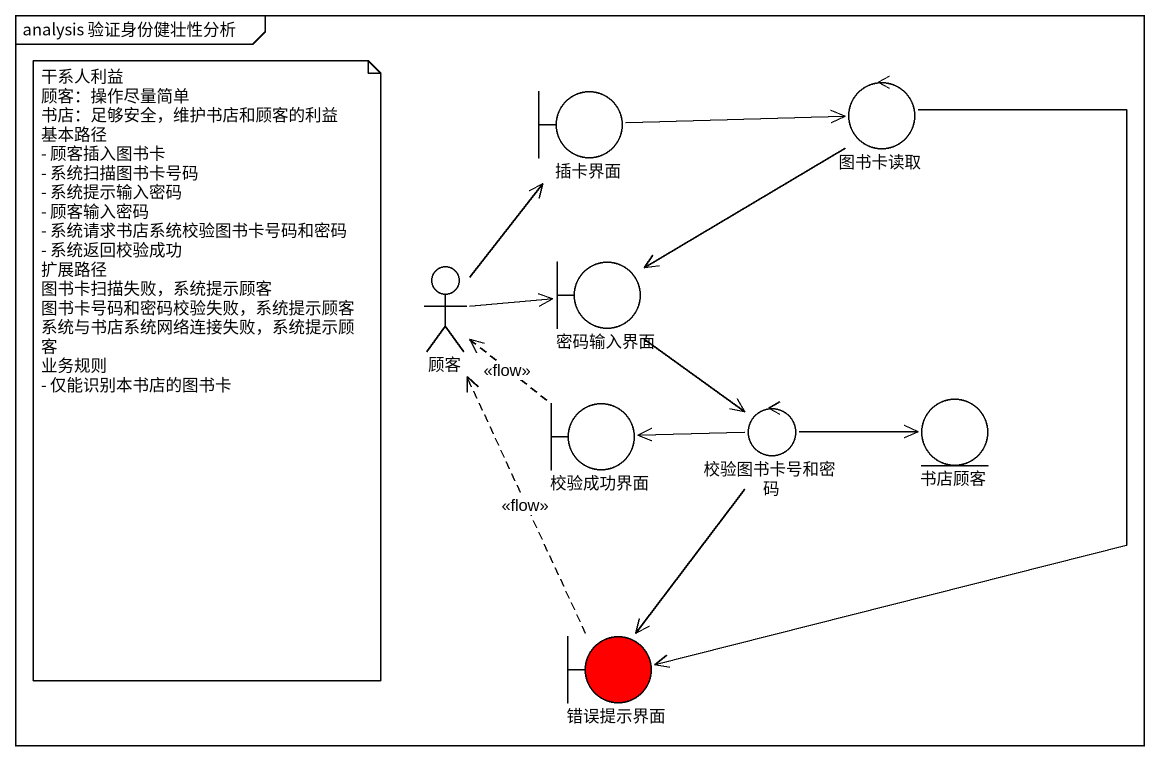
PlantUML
@startuml
mainframe analysis 验证身份健壮性分析
boundary 插卡界面
control 图书卡读取
actor 顾客
boundary 密码输入界面
boundary 校验成功界面
control 校验图书卡号和密码
entity 书店顾客
boundary 错误提示界面 #FF0000
插卡界面 -right-> 图书卡读取
图书卡读取 --> 密码输入界面
图书卡读取 --> 错误提示界面
顾客 -up-> 插卡界面
顾客 -right-> 密码输入界面
密码输入界面 --> 校验图书卡号和密码
校验成功界面 .up.> 顾客 : <<flow>>
校验图书卡号和密码 -left-> 校验成功界面
校验图书卡号和密码 -right-> 书店顾客
校验图书卡号和密码 --> 错误提示界面
错误提示界面 .up.> 顾客 : <<flow>>
note as N1
  干系人利益
  顾客：操作尽量简单
  书店：足够安全，维护书店和顾客的利益
  基本路径
  - 顾客插入图书卡
  - 系统扫描图书卡号码
  - 系统提示输入密码
  - 顾客输入密码
  - 系统请求书店系统校验图书卡号码和密码
  - 系统返回校验成功
  扩展路径
  图书卡扫描失败，系统提示顾客
  图书卡号码和密码校验失败，系统提示顾客
  系统与书店系统网络连接失败，系统提示顾客
  业务规则
  - 仅能识别本书店的图书卡
end note
@enduml
